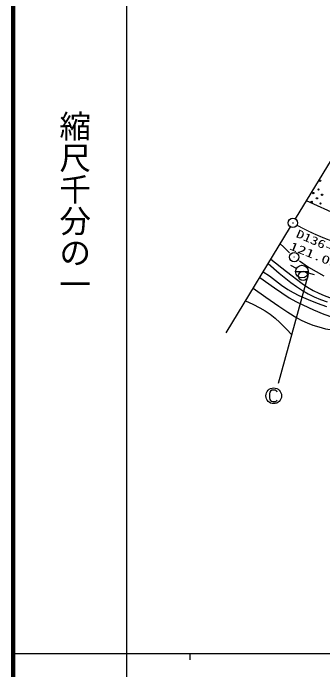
# Model space of a CAD drawing. Units: millimetres, scale not verified. Extents: x 40000 to 680000, y 20000 to 380000.
# Drawn here: x 40000 to 89116, y 202409 to 306401 of the extents above; entities that cross this region are included whole.
import ezdxf
from ezdxf.enums import TextEntityAlignment as Align

# ---------------------------------------------------------------- set-up
doc = ezdxf.new("R2010")
doc.units = ezdxf.units.MM
doc.header["$LTSCALE"] = 1000
doc.linetypes.add('CHAIN', pattern=[18.5, 12, -1.5, 3.5, -1.5])
for name, color, linetype, lineweight in [('M-BGD', 7, 'Continuous', 25), ('M-BGD-HTXT', 7, 'Continuous', 13), ('M-BMK', 2, 'CHAIN', 13), ('M-BMK-SRVR', 3, 'Continuous', 25), ('M-OTRS', 6, 'Continuous', 25), ('M-STR-STRC', 7, 'Continuous', 25), ('M-TTL', 2, 'Continuous', 140), ('M-TTL-BAND', 7, 'Continuous', 25)]:
    doc.layers.add(name, color=color, linetype=linetype, lineweight=lineweight)
doc.styles.add('@ＭＳ ゴシック', font='')
doc.styles.add('ＭＳ ゴシック', font='')
doc.styles.get('@ＭＳ ゴシック').set_extended_font_data('@MS Gothic')
doc.styles.get('ＭＳ ゴシック').set_extended_font_data('MS Gothic')

# ---------------------------------------------------------------- blocks, each defined once
blk = doc.blocks.new('BUHIN1')
at = {"color": 3, "linetype": 'Continuous', "lineweight": 25}
for radius in [746, 22.5]:
    blk.add_circle((0, 0), radius, dxfattribs=at)
blk = doc.blocks.new('BUHIN35')
at = {"color": 6, "linetype": 'Continuous', "lineweight": 25}
for radius in [746, 22.5]:
    blk.add_circle((0, 0), radius, dxfattribs=at)

msp = doc.modelspace()

# ---------------------------------------------------------------- linework, layer by layer
at = {"layer": 'M-BGD'}
for p, q in [((84755, 273824), (98102, 295692)), ((93668, 273409), (86511, 276700)), ((73756, 255801), (83974, 272544)), ((82342, 269870), (82871, 269408)), ((82871, 269408), (83848, 268459)), ((84909, 265953), (84028, 266428)), ((85383, 267188), (86850, 266157)), ((84794, 265479), (86784, 265479)), ((86764, 265257), (87739, 265034)), ((86850, 266157), (89252, 264814))]:
    msp.add_line(p, q, dxfattribs=at)
for points in [[(80866, 267452), (83322, 265509), (85821, 263609), (86691, 263026), (87601, 262490), (88458, 262057), (89343, 261679), (90173, 261384), (91020, 261147), (91762, 260998), (92513, 260908), (93569, 260861), (94640, 260874), (97246, 260970), (99837, 261126), (101311, 261293), (102779, 261520), (105017, 261952), (107259, 262446), (107513, 262504), (107768, 262562)], [(80442, 266756), (82210, 265245), (84029, 263770), (84941, 263102), (85895, 262478), (86807, 261959), (87748, 261492), (88751, 261062), (89775, 260688)], [(79648, 265456), (80646, 264791), (81618, 264070), (82559, 263342), (83533, 262664), (84409, 262164), (85325, 261711), (86761, 261057), (88227, 260456), (89712, 259953)], [(79105, 264565), (81419, 262919), (83772, 261321), (84837, 260730), (85942, 260186), (87603, 259440), (89286, 258751), (90628, 258259), (91997, 257822), (93058, 257543), (94142, 257320), (96956, 256875), (99788, 256488), (100931, 256403), (102088, 256378), (103685, 256419), (105292, 256520), (108340, 256781), (111387, 256982), (116373, 257062), (121360, 257144), (123303, 257023), (125255, 256848)], [(78072, 262874), (80089, 261406), (82142, 259986), (83539, 259038), (84976, 258136), (85776, 257709), (86604, 257335), (87521, 256990), (88457, 256702), (89556, 256436), (90667, 256228), (92323, 256000), (93986, 255832), (98751, 255445), (103511, 254997), (106593, 254622), (109676, 254186), (113778, 253595), (117884, 253030)], [(76835, 260846), (77995, 260328), (79127, 259755), (79950, 259262), (80742, 258716), (81548, 258086), (82314, 257410), (83298, 256428), (84240, 255408)]]:
    msp.add_lwpolyline(points, dxfattribs=at)
for centre, radius in [((88675, 279862), 99.5), ((87597, 277903), 99.5), ((88420, 278471), 99.5), ((88989, 277648), 99.5), ((88166, 277080), 99.5), ((87343, 276512), 99.5), ((88734, 276257), 99.5), ((85789, 265479), 995), ((85965, 264789), 746)]:
    msp.add_circle(centre, radius, dxfattribs=at)
at = {"layer": 'M-BMK'}
msp.add_arc((103650, 306631), 38609, 241.14508, 291.90295, dxfattribs=at)
at = {"layer": 'M-STR-STRC'}
msp.add_line((86761, 265028), (82044, 247750), dxfattribs=at)
msp.add_lwpolyline([(81870, 246403), (81820, 246521), (81733, 246609), (81614, 246678), (81470, 246715), (81226, 246715), (81033, 246678), (80833, 246540), (80714, 246365), (80664, 246115), (80664, 245503), (80714, 245240), (80808, 245084), (80989, 244953), (81214, 244903), (81451, 244903), (81633, 244921), (81726, 244978), (81814, 245059), (81851, 245146)], dxfattribs=at)
msp.add_circle((81320, 245809), 1244, dxfattribs=at)
at = {"layer": 'M-TTL'}
msp.add_line((40000, 380000), (40000, 20000), dxfattribs=at)
at = {"layer": 'M-TTL-BAND'}
for p, q in [((58000, 370000), (58000, 20000)), ((40000, 205000), (579000, 205000)), ((68000, 205000), (68000, 204000))]:
    msp.add_line(p, q, dxfattribs=at)

# ---------------------------------------------------------------- block references
at = {"layer": 'M-BMK-SRVR', "rotation": 357.3093}
msp.add_blockref('BUHIN1', (84565, 267763), dxfattribs=at)
at = {"layer": 'M-OTRS', "rotation": 357.3093}
msp.add_blockref('BUHIN35', (84365, 273184), dxfattribs=at)

# ---------------------------------------------------------------- texts
at = {"layer": 'M-BGD-HTXT', "style": 'ＭＳ ゴシック'}
for s, rotation, width, p in [('D136-61', 336.5, 1.35, (84591, 270610)), ('121.09', 338.2, 1.5, (83554, 268656))]:
    msp.add_text(s, height=1320, rotation=rotation, dxfattribs=dict(at, width=width)).set_placement(p, align=Align.BOTTOM_LEFT)
at = {"layer": 'M-TTL-BAND', "style": '@ＭＳ ゴシック'}
msp.add_text('縮尺千分の一', height=3666, rotation=270, dxfattribs=at).set_placement((49777, 261030), align=Align.MIDDLE_RIGHT)

doc.saveas('drawing.dxf')
